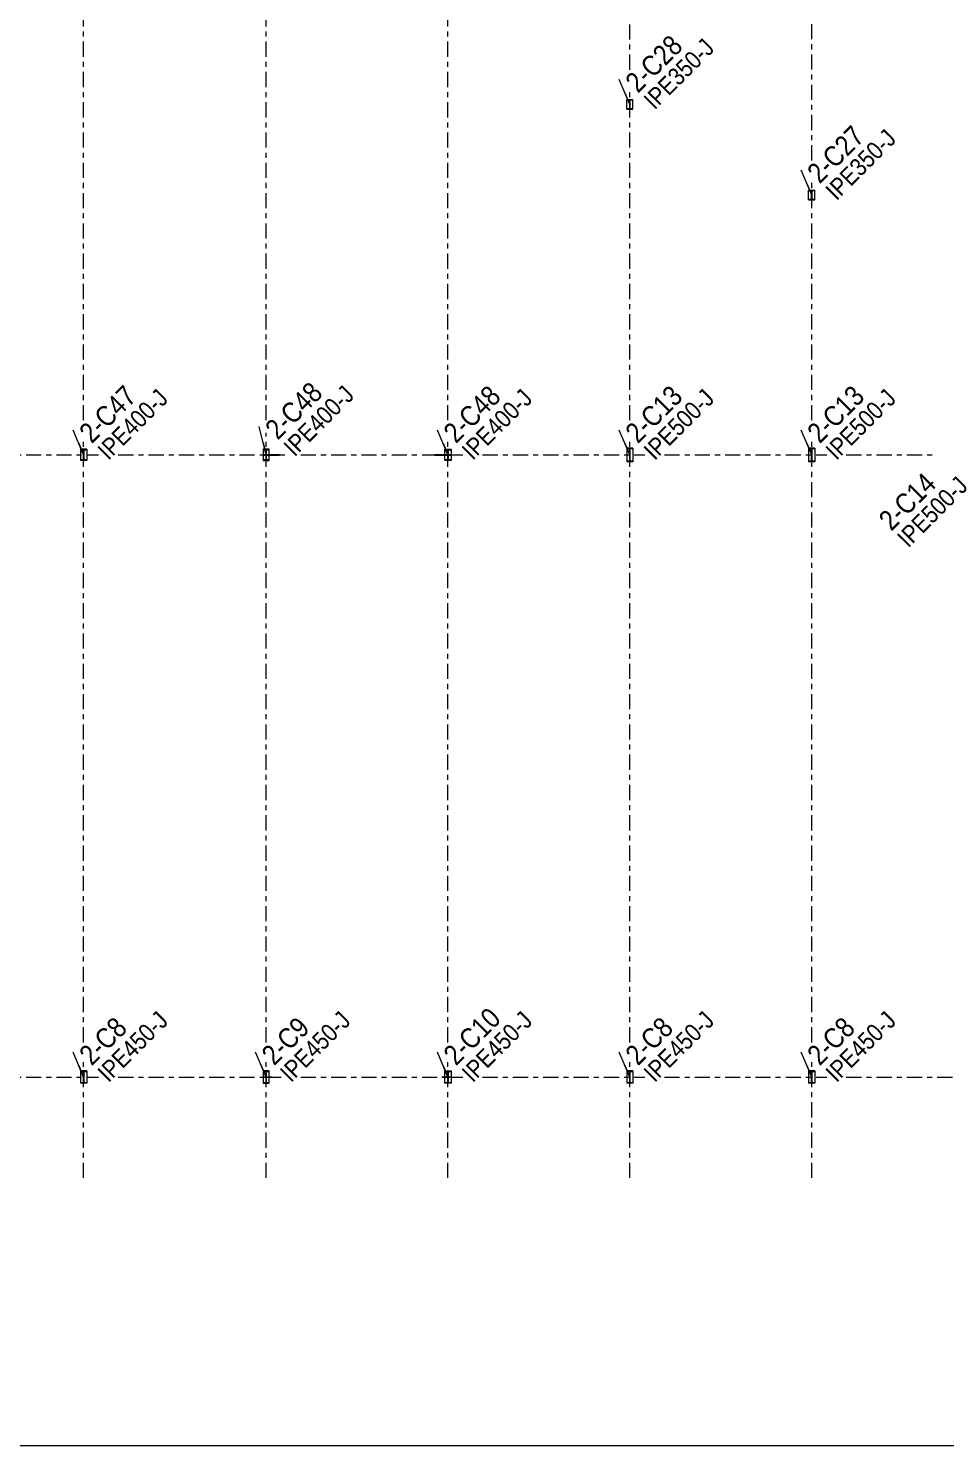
# Model space of a CAD drawing. Header units: millimetres. Extents: x -23 to 800, y -63 to 511.
# Drawn here: x 395.7 to 577.3, y -63 to 217.7 of the extents above; entities that cross this region are included whole.
import ezdxf

# ---------------------------------------------------------------- set-up
doc = ezdxf.new("R2010")
doc.units = ezdxf.units.MM
doc.linetypes.add('XKITLINE00', pattern=[0])
doc.linetypes.add('XKITLINE03', pattern=[6, 3, -1, 1, -1])
for name, color, linetype, lineweight in [('DrawingSheet', 5, 'Continuous', 0), ('Part', 2, 'Continuous', 0), ('PartMark', 7, 'Continuous', 0), ('S-grid', 1, 'Continuous', 0)]:
    doc.layers.add(name, color=color, linetype=linetype, lineweight=lineweight)
doc.styles.add('ARIAL', font='ARIAL.TTF')

# ---------------------------------------------------------------- blocks, each defined once
blk = doc.blocks.new('*A10')
at = {"layer": 'Part'}
blk.add_hatch(color=3, dxfattribs=at).paths.add_polyline_path([(514.3125, 203.495), (514.3125, 203.55), (515.1875, 203.55), (515.1875, 203.495), (514.7675, 203.495), (514.7675, 201.855), (515.1875, 201.855), (515.1875, 201.8), (514.3125, 201.8), (514.3125, 201.855), (514.7325, 201.855), (514.7325, 203.495)], flags=17)
blk = doc.blocks.new('*A11')
at = {"layer": 'Part'}
blk.add_hatch(color=3, dxfattribs=at).paths.add_polyline_path([(550.3125, 185.545), (550.3125, 185.6), (551.1875, 185.6), (551.1875, 185.545), (550.7675, 185.545), (550.7675, 183.905), (551.1875, 183.905), (551.1875, 183.85), (550.3125, 183.85), (550.3125, 183.905), (550.7325, 183.905), (550.7325, 185.545)], flags=17)
blk = doc.blocks.new('*A86')
at = {"layer": 'Part'}
blk.add_hatch(color=3, dxfattribs=at).paths.add_polyline_path([(476.17, 133.3), (476.25, 133.29), (476.28, 133.25), (476.25, 133.21), (476.17, 133.2), (476.08, 133.21), (476.05, 133.25), (476.08, 133.29)], flags=17)
blk = doc.blocks.new('*A87')
at = {"layer": 'Part'}
blk.add_hatch(color=3, dxfattribs=at).paths.add_polyline_path([(514.25, 11.055), (514.25, 11.125), (515.25, 11.125), (515.25, 11.055), (514.7725, 11.055), (514.7725, 8.945), (515.25, 8.945), (515.25, 8.875), (514.25, 8.875), (514.25, 8.945), (514.7275, 8.945), (514.7275, 11.055)], flags=17)
blk = doc.blocks.new('*A88')
at = {"layer": 'Part'}
blk.add_hatch(color=3, dxfattribs=at).paths.add_polyline_path([(550.25, 11.055), (550.25, 11.125), (551.25, 11.125), (551.25, 11.055), (550.7725, 11.055), (550.7725, 8.945), (551.25, 8.945), (551.25, 8.875), (550.25, 8.875), (550.25, 8.945), (550.7275, 8.945), (550.7275, 11.055)], flags=17)
blk = doc.blocks.new('*A92')
at = {"layer": 'Part'}
blk.add_hatch(color=3, dxfattribs=at).paths.add_polyline_path([(514.25, 134.42), (514.25, 134.5), (515.25, 134.5), (515.25, 134.42), (514.775, 134.42), (514.775, 132.08), (515.25, 132.08), (515.25, 132), (514.25, 132), (514.25, 132.08), (514.725, 132.08), (514.725, 134.42)], flags=17)
blk = doc.blocks.new('*A93')
at = {"layer": 'Part'}
blk.add_hatch(color=3, dxfattribs=at).paths.add_polyline_path([(550.25, 134.42), (550.25, 134.5), (551.25, 134.5), (551.25, 134.42), (550.775, 134.42), (550.775, 132.08), (551.25, 132.08), (551.25, 132), (550.25, 132), (550.25, 132.08), (550.725, 132.08), (550.725, 134.42)], flags=17)
blk = doc.blocks.new('*A106')
at = {"layer": 'Part'}
blk.add_hatch(color=3, dxfattribs=at).paths.add_polyline_path([(443.85, 10.05), (443.9, 10.04), (443.91, 10), (443.9, 9.96), (443.85, 9.95), (443.8, 9.96), (443.78, 10), (443.8, 10.04)], flags=17)
blk = doc.blocks.new('*A109')
at = {"layer": 'Part'}
blk.add_hatch(color=3, dxfattribs=at).paths.add_polyline_path([(406.125, 11.055), (406.125, 11.125), (407.125, 11.125), (407.125, 11.055), (406.6475, 11.055), (406.6475, 8.945), (407.125, 8.945), (407.125, 8.875), (406.125, 8.875), (406.125, 8.945), (406.6025, 8.945), (406.6025, 11.055)], flags=17)
blk = doc.blocks.new('*A111')
at = {"layer": 'Part'}
blk.add_hatch(color=3, dxfattribs=at).paths.add_polyline_path([(442.25, 11.055), (442.25, 11.125), (443.25, 11.125), (443.25, 11.055), (442.7725, 11.055), (442.7725, 8.945), (443.25, 8.945), (443.25, 8.875), (442.25, 8.875), (442.25, 8.945), (442.7275, 8.945), (442.7275, 11.055)], flags=17)
blk = doc.blocks.new('*A112')
at = {"layer": 'Part'}
blk.add_hatch(color=3, dxfattribs=at).paths.add_polyline_path([(478.25, 11.055), (478.25, 11.125), (479.25, 11.125), (479.25, 11.055), (478.7725, 11.055), (478.7725, 8.945), (479.25, 8.945), (479.25, 8.875), (478.25, 8.875), (478.25, 8.945), (478.7275, 8.945), (478.7275, 11.055)], flags=17)
blk = doc.blocks.new('*A113')
at = {"layer": 'Part'}
blk.add_hatch(color=3, dxfattribs=at).paths.add_polyline_path([(477.65, 10.05), (477.7, 10.04), (477.72, 10), (477.7, 9.96), (477.65, 9.95), (477.6, 9.96), (477.59, 10), (477.6, 10.04)], flags=17)
blk = doc.blocks.new('*A116')
at = {"layer": 'Part'}
blk.add_hatch(color=3, dxfattribs=at).paths.add_polyline_path([(406.125, 134.185), (406.125, 134.25), (407.125, 134.25), (407.125, 134.185), (406.645, 134.185), (406.645, 132.315), (407.125, 132.315), (407.125, 132.25), (406.125, 132.25), (406.125, 132.315), (406.605, 132.315), (406.605, 134.185)], flags=17)
blk = doc.blocks.new('*A119')
at = {"layer": 'Part'}
blk.add_hatch(color=3, dxfattribs=at).paths.add_polyline_path([(442.25, 134.185), (442.25, 134.25), (443.25, 134.25), (443.25, 134.185), (442.77, 134.185), (442.77, 132.315), (443.25, 132.315), (443.25, 132.25), (442.25, 132.25), (442.25, 132.315), (442.73, 132.315), (442.73, 134.185)], flags=17)
blk = doc.blocks.new('*A120')
at = {"layer": 'Part'}
blk.add_hatch(color=3, dxfattribs=at).paths.add_polyline_path([(478.25, 134.185), (478.25, 134.25), (479.25, 134.25), (479.25, 134.185), (478.77, 134.185), (478.77, 132.315), (479.25, 132.315), (479.25, 132.25), (478.25, 132.25), (478.25, 132.315), (478.73, 132.315), (478.73, 134.185)], flags=17)
blk = doc.blocks.new('*A121')
at = {"layer": 'Part'}
blk.add_hatch(color=3, dxfattribs=at).paths.add_polyline_path([(445.33, 133.3), (445.42, 133.29), (445.45, 133.25), (445.42, 133.21), (445.33, 133.2), (445.25, 133.21), (445.22, 133.25), (445.25, 133.29)], flags=17)
blk = doc.blocks.new('*A123')
at = {"layer": 'DrawingSheet', "color": 5, "linetype": 'XKITLINE00', "lineweight": 0}
blk.add_line((-20.42, -63.02), (799.58, -63.02), dxfattribs=at)
blk = doc.blocks.new('*A130')
at = {"layer": 'S-grid', "color": 1, "linetype": 'XKITLINE03', "lineweight": 0}
for p, q in [((305.23, 133.25), (409.59, 133.25)), ((413.48, 133.25), (447.13, 133.25)), ((449.61, 133.25), (481.72, 133.25)), ((485.61, 133.25), (517.72, 133.25)), ((521.61, 133.25), (553.72, 133.25)), ((557.61, 133.25), (575.39, 133.25))]:
    blk.add_line(p, q, dxfattribs=at)
blk = doc.blocks.new('*A131')
at = {"layer": 'S-grid', "color": 1, "linetype": 'XKITLINE03', "lineweight": 0}
for p, q in [((377.23, 10), (409.59, 10)), ((413.48, 10), (445.72, 10)), ((449.61, 10), (481.72, 10)), ((485.61, 10), (517.72, 10)), ((521.61, 10), (553.72, 10)), ((557.61, 10), (589.72, 10))]:
    blk.add_line(p, q, dxfattribs=at)
blk = doc.blocks.new('*A135')
at = {"layer": 'S-grid', "color": 1, "linetype": 'XKITLINE03', "lineweight": 0}
for p, q in [((550.75, 191.58), (550.75, 493.48)), ((550.75, 140.11), (550.75, 187.69)), ((550.75, 16.86), (550.75, 136.22)), ((550.75, -10), (550.75, 12.97))]:
    blk.add_line(p, q, dxfattribs=at)
blk = doc.blocks.new('*A136')
at = {"layer": 'S-grid', "color": 1, "linetype": 'XKITLINE03', "lineweight": 0}
for p, q in [((514.75, 209.53), (514.75, 493.48)), ((514.75, 140.11), (514.75, 205.64)), ((514.75, 16.86), (514.75, 136.22)), ((514.75, -10), (514.75, 12.97))]:
    blk.add_line(p, q, dxfattribs=at)
blk = doc.blocks.new('*A137')
at = {"layer": 'S-grid', "color": 1, "linetype": 'XKITLINE03', "lineweight": 0}
for p, q in [((478.75, 140.11), (478.75, 223.47)), ((478.75, 16.86), (478.75, 136.22)), ((478.75, -10), (478.75, 12.97))]:
    blk.add_line(p, q, dxfattribs=at)
blk = doc.blocks.new('*A138')
at = {"layer": 'S-grid', "color": 1, "linetype": 'XKITLINE03', "lineweight": 0}
for p, q in [((442.75, 140.11), (442.75, 241.29)), ((442.75, 16.86), (442.75, 137.63)), ((442.75, -10), (442.75, 12.97))]:
    blk.add_line(p, q, dxfattribs=at)
blk = doc.blocks.new('*A139')
at = {"layer": 'S-grid', "color": 1, "linetype": 'XKITLINE03', "lineweight": 0}
for p, q in [((406.62, 140.11), (406.62, 259.47)), ((406.62, 16.86), (406.62, 136.22)), ((406.62, -10), (406.62, 12.97))]:
    blk.add_line(p, q, dxfattribs=at)
blk = doc.blocks.new('*A166')
at = {"layer": 'Part', "color": 2, "linetype": 'XKITLINE00', "lineweight": 0}
for p, q in [((514.3125, 203.495), (514.3125, 203.55)), ((514.3125, 203.55), (515.1875, 203.55)), ((514.3125, 203.495), (514.7325, 203.495)), ((514.7325, 201.855), (514.7325, 203.495)), ((515.1875, 203.495), (514.7675, 203.495)), ((514.7675, 203.495), (514.7675, 201.855)), ((515.1875, 203.55), (515.1875, 203.495)), ((514.3125, 201.8), (514.3125, 201.855)), ((514.3125, 201.855), (514.7325, 201.855)), ((515.1875, 201.8), (514.3125, 201.8)), ((514.7675, 201.855), (515.1875, 201.855)), ((515.1875, 201.855), (515.1875, 201.8))]:
    blk.add_line(p, q, dxfattribs=at)
blk = doc.blocks.new('*A167')
at = {"layer": 'Part', "color": 2, "linetype": 'XKITLINE00', "lineweight": 0}
for p, q in [((550.3125, 185.545), (550.3125, 185.6)), ((550.3125, 185.6), (551.1875, 185.6)), ((550.3125, 185.545), (550.7325, 185.545)), ((550.7325, 183.905), (550.7325, 185.545)), ((551.1875, 185.545), (550.7675, 185.545)), ((550.7675, 185.545), (550.7675, 183.905)), ((551.1875, 185.6), (551.1875, 185.545)), ((550.3125, 183.85), (550.3125, 183.905)), ((550.3125, 183.905), (550.7325, 183.905)), ((551.1875, 183.85), (550.3125, 183.85)), ((550.7675, 183.905), (551.1875, 183.905)), ((551.1875, 183.905), (551.1875, 183.85))]:
    blk.add_line(p, q, dxfattribs=at)
blk = doc.blocks.new('*A168')
at = {"layer": 'Part', "color": 2, "linetype": 'XKITLINE00', "lineweight": 0}
for p, q in [((514.15, 201.725), (514.15, 203.625)), ((514.15, 203.625), (515.35, 203.625)), ((515.35, 201.725), (515.35, 203.625)), ((514.15, 201.725), (515.35, 201.725))]:
    blk.add_line(p, q, dxfattribs=at)
blk = doc.blocks.new('*A169')
at = {"layer": 'Part', "color": 2, "linetype": 'XKITLINE00', "lineweight": 0}
for p, q in [((550.15, 183.775), (550.15, 185.675)), ((550.15, 185.675), (551.35, 185.675)), ((551.35, 183.775), (551.35, 185.675)), ((550.15, 183.775), (551.35, 183.775))]:
    blk.add_line(p, q, dxfattribs=at)
blk = doc.blocks.new('*A340')
at = {"layer": 'Part', "color": 2, "linetype": 'XKITLINE00', "lineweight": 0}
for p, q in [((476.05, 133.25), (476.08, 133.29)), ((476.08, 133.21), (476.05, 133.25)), ((476.08, 133.29), (476.17, 133.3)), ((476.17, 133.2), (476.08, 133.21)), ((476.17, 133.3), (476.25, 133.29)), ((476.17, 133.3), (478.73, 133.3)), ((476.25, 133.21), (476.17, 133.2)), ((476.17, 133.2), (478.73, 133.2)), ((476.25, 133.29), (476.28, 133.25)), ((476.28, 133.25), (476.25, 133.21)), ((478.77, 133.3), (479.29, 133.3)), ((478.77, 133.2), (479.29, 133.2)), ((479.31, 133.29), (479.29, 133.3)), ((479.29, 133.2), (479.31, 133.21)), ((479.31, 133.25), (479.31, 133.29)), ((479.31, 133.21), (479.31, 133.25))]:
    blk.add_line(p, q, dxfattribs=at)
blk = doc.blocks.new('*A341')
at = {"layer": 'Part', "color": 2, "linetype": 'XKITLINE00', "lineweight": 0}
for p, q in [((443.35, 134.35), (442.15, 134.35)), ((442.15, 134.35), (442.15, 132.15)), ((442.15, 132.15), (443.35, 132.15)), ((443.35, 133.3), (443.35, 134.35)), ((443.35, 132.15), (443.35, 133.2))]:
    blk.add_line(p, q, dxfattribs=at)
blk = doc.blocks.new('*A342')
at = {"layer": 'Part', "color": 2, "linetype": 'XKITLINE00', "lineweight": 0}
for p, q in [((478.15, 134.35), (479.35, 134.35)), ((478.15, 133.3), (478.15, 134.35)), ((478.15, 132.15), (478.15, 133.2)), ((479.35, 132.15), (478.15, 132.15)), ((479.35, 134.35), (479.35, 132.15))]:
    blk.add_line(p, q, dxfattribs=at)
blk = doc.blocks.new('*A343')
at = {"layer": 'Part', "color": 2, "linetype": 'XKITLINE00', "lineweight": 0}
for p, q in [((514.25, 11.055), (514.25, 11.125)), ((514.25, 11.125), (515.25, 11.125)), ((514.7275, 11.055), (514.25, 11.055)), ((514.25, 8.875), (514.25, 8.945)), ((514.25, 8.945), (514.7275, 8.945)), ((515.25, 8.875), (514.25, 8.875)), ((514.7275, 8.945), (514.7275, 11.055)), ((515.25, 11.055), (514.7725, 11.055)), ((514.7725, 11.055), (514.7725, 8.945)), ((514.7725, 8.945), (515.25, 8.945)), ((515.25, 11.125), (515.25, 11.055)), ((515.25, 8.945), (515.25, 8.875))]:
    blk.add_line(p, q, dxfattribs=at)
blk = doc.blocks.new('*A344')
at = {"layer": 'Part', "color": 2, "linetype": 'XKITLINE00', "lineweight": 0}
for p, q in [((550.25, 11.055), (550.25, 11.125)), ((550.25, 11.125), (551.25, 11.125)), ((550.7275, 11.055), (550.25, 11.055)), ((550.25, 8.875), (550.25, 8.945)), ((550.25, 8.945), (550.7275, 8.945)), ((551.25, 8.875), (550.25, 8.875)), ((550.7275, 8.945), (550.7275, 11.055)), ((551.25, 11.055), (550.7725, 11.055)), ((550.7725, 11.055), (550.7725, 8.945)), ((550.7725, 8.945), (551.25, 8.945)), ((551.25, 11.125), (551.25, 11.055)), ((551.25, 8.945), (551.25, 8.875))]:
    blk.add_line(p, q, dxfattribs=at)
blk = doc.blocks.new('*A345')
at = {"layer": 'Part', "color": 2, "linetype": 'XKITLINE00', "lineweight": 0}
for p, q in [((515.35, 11.2), (514.15, 11.2)), ((514.15, 11.2), (514.15, 8.8)), ((515.35, 8.8), (514.15, 8.8)), ((515.35, 11.2), (515.35, 8.8))]:
    blk.add_line(p, q, dxfattribs=at)
blk = doc.blocks.new('*A346')
at = {"layer": 'Part', "color": 2, "linetype": 'XKITLINE00', "lineweight": 0}
for p, q in [((551.35, 11.2), (550.15, 11.2)), ((550.15, 11.2), (550.15, 8.8)), ((551.35, 8.8), (550.15, 8.8)), ((551.35, 11.2), (551.35, 8.8))]:
    blk.add_line(p, q, dxfattribs=at)
blk = doc.blocks.new('*A352')
at = {"layer": 'Part', "color": 2, "linetype": 'XKITLINE00', "lineweight": 0}
for p, q in [((514.25, 134.42), (514.25, 134.5)), ((514.25, 134.5), (515.25, 134.5)), ((514.725, 134.42), (514.25, 134.42)), ((514.25, 132), (514.25, 132.08)), ((514.25, 132.08), (514.725, 132.08)), ((515.25, 132), (514.25, 132)), ((514.725, 132.08), (514.725, 134.42)), ((515.25, 134.42), (514.775, 134.42)), ((514.775, 134.42), (514.775, 132.08)), ((514.775, 132.08), (515.25, 132.08)), ((515.25, 134.5), (515.25, 134.42)), ((515.25, 132.08), (515.25, 132))]:
    blk.add_line(p, q, dxfattribs=at)
blk = doc.blocks.new('*A353')
at = {"layer": 'Part', "color": 2, "linetype": 'XKITLINE00', "lineweight": 0}
for p, q in [((550.25, 134.42), (550.25, 134.5)), ((550.25, 134.5), (551.25, 134.5)), ((550.725, 134.42), (550.25, 134.42)), ((550.25, 132), (550.25, 132.08)), ((550.25, 132.08), (550.725, 132.08)), ((551.25, 132), (550.25, 132)), ((550.725, 132.08), (550.725, 134.42)), ((551.25, 134.42), (550.775, 134.42)), ((550.775, 134.42), (550.775, 132.08)), ((550.775, 132.08), (551.25, 132.08)), ((551.25, 134.5), (551.25, 134.42)), ((551.25, 132.08), (551.25, 132))]:
    blk.add_line(p, q, dxfattribs=at)
blk = doc.blocks.new('*A354')
at = {"layer": 'Part', "color": 2, "linetype": 'XKITLINE00', "lineweight": 0}
for p, q in [((515.35, 134.6), (514.15, 134.6)), ((514.15, 134.6), (514.15, 131.9)), ((515.35, 134.6), (515.35, 131.9)), ((515.35, 131.9), (514.15, 131.9))]:
    blk.add_line(p, q, dxfattribs=at)
blk = doc.blocks.new('*A355')
at = {"layer": 'Part', "color": 2, "linetype": 'XKITLINE00', "lineweight": 0}
for p, q in [((551.35, 134.6), (550.15, 134.6)), ((550.15, 134.6), (550.15, 131.9)), ((551.35, 134.6), (551.35, 131.9)), ((551.35, 131.9), (550.15, 131.9))]:
    blk.add_line(p, q, dxfattribs=at)
blk = doc.blocks.new('*A372')
at = {"layer": 'Part', "color": 2, "linetype": 'XKITLINE00', "lineweight": 0}
for p, q in [((442.33, 10.04), (442.32, 10)), ((442.32, 10), (442.33, 9.96)), ((442.35, 10.05), (442.33, 10.04)), ((442.33, 9.96), (442.35, 9.95)), ((442.35, 10.05), (442.73, 10.05)), ((442.35, 9.95), (442.73, 9.95)), ((442.77, 10.05), (443.85, 10.05)), ((442.77, 9.95), (443.85, 9.95)), ((443.78, 10), (443.8, 10.04)), ((443.8, 9.96), (443.78, 10)), ((443.8, 10.04), (443.85, 10.05)), ((443.85, 9.95), (443.8, 9.96)), ((443.85, 10.05), (443.9, 10.04)), ((443.9, 9.96), (443.85, 9.95)), ((443.9, 10.04), (443.91, 10)), ((443.91, 10), (443.9, 9.96))]:
    blk.add_line(p, q, dxfattribs=at)
blk = doc.blocks.new('*A375')
at = {"layer": 'Part', "color": 2, "linetype": 'XKITLINE00', "lineweight": 0}
for p, q in [((406.125, 11.055), (406.125, 11.125)), ((406.125, 11.125), (407.125, 11.125)), ((406.6025, 11.055), (406.125, 11.055)), ((406.125, 8.875), (406.125, 8.945)), ((406.125, 8.945), (406.6025, 8.945)), ((407.125, 8.875), (406.125, 8.875)), ((406.6025, 8.945), (406.6025, 11.055)), ((407.125, 11.055), (406.6475, 11.055)), ((406.6475, 11.055), (406.6475, 8.945)), ((406.6475, 8.945), (407.125, 8.945)), ((407.125, 11.125), (407.125, 11.055)), ((407.125, 8.945), (407.125, 8.875))]:
    blk.add_line(p, q, dxfattribs=at)
blk = doc.blocks.new('*A379')
at = {"layer": 'Part', "color": 2, "linetype": 'XKITLINE00', "lineweight": 0}
for p, q in [((407.225, 11.2), (406.025, 11.2)), ((406.025, 11.2), (406.025, 8.8)), ((407.225, 8.8), (406.025, 8.8)), ((407.225, 11.2), (407.225, 8.8))]:
    blk.add_line(p, q, dxfattribs=at)
blk = doc.blocks.new('*A380')
at = {"layer": 'Part', "color": 2, "linetype": 'XKITLINE00', "lineweight": 0}
for p, q in [((442.25, 11.055), (442.25, 11.125)), ((442.25, 11.125), (443.25, 11.125)), ((442.7275, 11.055), (442.25, 11.055)), ((442.25, 8.875), (442.25, 8.945)), ((442.25, 8.945), (442.7275, 8.945)), ((443.25, 8.875), (442.25, 8.875)), ((442.7275, 8.945), (442.7275, 11.055)), ((443.25, 11.055), (442.7725, 11.055)), ((442.7725, 11.055), (442.7725, 8.945)), ((442.7725, 8.945), (443.25, 8.945)), ((443.25, 11.125), (443.25, 11.055)), ((443.25, 8.945), (443.25, 8.875))]:
    blk.add_line(p, q, dxfattribs=at)
blk = doc.blocks.new('*A381')
at = {"layer": 'Part', "color": 2, "linetype": 'XKITLINE00', "lineweight": 0}
for p, q in [((478.25, 11.055), (478.25, 11.125)), ((478.25, 11.125), (479.25, 11.125)), ((478.7275, 11.055), (478.25, 11.055)), ((478.25, 8.875), (478.25, 8.945)), ((478.25, 8.945), (478.7275, 8.945)), ((479.25, 8.875), (478.25, 8.875)), ((478.7275, 8.945), (478.7275, 11.055)), ((479.25, 11.055), (478.7725, 11.055)), ((478.7725, 11.055), (478.7725, 8.945)), ((478.7725, 8.945), (479.25, 8.945)), ((479.25, 11.125), (479.25, 11.055)), ((479.25, 8.945), (479.25, 8.875))]:
    blk.add_line(p, q, dxfattribs=at)
blk = doc.blocks.new('*A382')
at = {"layer": 'Part', "color": 2, "linetype": 'XKITLINE00', "lineweight": 0}
for p, q in [((477.59, 10), (477.6, 10.04)), ((477.6, 9.96), (477.59, 10)), ((477.6, 10.04), (477.65, 10.05)), ((477.65, 9.95), (477.6, 9.96)), ((477.65, 10.05), (477.7, 10.04)), ((477.65, 10.05), (478.73, 10.05)), ((477.7, 9.96), (477.65, 9.95)), ((477.65, 9.95), (478.73, 9.95)), ((477.7, 10.04), (477.72, 10)), ((477.72, 10), (477.7, 9.96)), ((478.77, 10.05), (479.15, 10.05)), ((478.77, 9.95), (479.15, 9.95)), ((479.17, 10.04), (479.15, 10.05)), ((479.15, 9.95), (479.17, 9.96)), ((479.18, 10), (479.17, 10.04)), ((479.17, 9.96), (479.18, 10))]:
    blk.add_line(p, q, dxfattribs=at)
blk = doc.blocks.new('*A383')
at = {"layer": 'Part', "color": 2, "linetype": 'XKITLINE00', "lineweight": 0}
for p, q in [((443.35, 11.2), (442.15, 11.2)), ((442.15, 11.2), (442.15, 8.8)), ((442.15, 8.8), (443.35, 8.8)), ((443.35, 10.05), (443.35, 11.2)), ((443.35, 8.8), (443.35, 9.95))]:
    blk.add_line(p, q, dxfattribs=at)
blk = doc.blocks.new('*A384')
at = {"layer": 'Part', "color": 2, "linetype": 'XKITLINE00', "lineweight": 0}
for p, q in [((478.15, 11.2), (479.35, 11.2)), ((478.15, 10.05), (478.15, 11.2)), ((478.15, 8.8), (478.15, 9.95)), ((479.35, 8.8), (478.15, 8.8)), ((479.35, 11.2), (479.35, 8.8))]:
    blk.add_line(p, q, dxfattribs=at)
blk = doc.blocks.new('*A387')
at = {"layer": 'Part', "color": 2, "linetype": 'XKITLINE00', "lineweight": 0}
for p, q in [((406.125, 134.185), (406.125, 134.25)), ((406.125, 134.25), (407.125, 134.25)), ((406.605, 134.185), (406.125, 134.185)), ((406.125, 132.25), (406.125, 132.315)), ((406.125, 132.315), (406.605, 132.315)), ((407.125, 132.25), (406.125, 132.25)), ((406.605, 132.315), (406.605, 134.185)), ((407.125, 134.185), (406.645, 134.185)), ((406.645, 134.185), (406.645, 132.315)), ((406.645, 132.315), (407.125, 132.315)), ((407.125, 134.25), (407.125, 134.185)), ((407.125, 132.315), (407.125, 132.25))]:
    blk.add_line(p, q, dxfattribs=at)
blk = doc.blocks.new('*A392')
at = {"layer": 'Part', "color": 2, "linetype": 'XKITLINE00', "lineweight": 0}
for p, q in [((407.225, 134.35), (406.025, 134.35)), ((406.025, 134.35), (406.025, 132.15)), ((407.225, 132.15), (406.025, 132.15)), ((407.225, 134.35), (407.225, 132.15))]:
    blk.add_line(p, q, dxfattribs=at)
blk = doc.blocks.new('*A393')
at = {"layer": 'Part', "color": 2, "linetype": 'XKITLINE00', "lineweight": 0}
for p, q in [((442.25, 134.185), (442.25, 134.25)), ((442.25, 134.25), (443.25, 134.25)), ((442.73, 134.185), (442.25, 134.185)), ((442.25, 132.25), (442.25, 132.315)), ((442.25, 132.315), (442.73, 132.315)), ((443.25, 132.25), (442.25, 132.25)), ((442.73, 132.315), (442.73, 134.185)), ((443.25, 134.185), (442.77, 134.185)), ((442.77, 134.185), (442.77, 132.315)), ((442.77, 132.315), (443.25, 132.315)), ((443.25, 134.25), (443.25, 134.185)), ((443.25, 132.315), (443.25, 132.25))]:
    blk.add_line(p, q, dxfattribs=at)
blk = doc.blocks.new('*A394')
at = {"layer": 'Part', "color": 2, "linetype": 'XKITLINE00', "lineweight": 0}
for p, q in [((478.25, 134.185), (478.25, 134.25)), ((478.25, 134.25), (479.25, 134.25)), ((478.73, 134.185), (478.25, 134.185)), ((478.25, 132.25), (478.25, 132.315)), ((478.25, 132.315), (478.73, 132.315)), ((479.25, 132.25), (478.25, 132.25)), ((478.73, 132.315), (478.73, 134.185)), ((479.25, 134.185), (478.77, 134.185)), ((478.77, 134.185), (478.77, 132.315)), ((478.77, 132.315), (479.25, 132.315)), ((479.25, 134.25), (479.25, 134.185)), ((479.25, 132.315), (479.25, 132.25))]:
    blk.add_line(p, q, dxfattribs=at)
blk = doc.blocks.new('*A395')
at = {"layer": 'Part', "color": 2, "linetype": 'XKITLINE00', "lineweight": 0}
for p, q in [((442.21, 133.3), (442.19, 133.29)), ((442.19, 133.29), (442.19, 133.25)), ((442.19, 133.25), (442.19, 133.21)), ((442.19, 133.21), (442.21, 133.2)), ((442.21, 133.3), (442.73, 133.3)), ((442.21, 133.2), (442.73, 133.2)), ((442.77, 133.3), (445.33, 133.3)), ((442.77, 133.2), (445.33, 133.2)), ((445.22, 133.25), (445.25, 133.29)), ((445.25, 133.21), (445.22, 133.25)), ((445.25, 133.29), (445.33, 133.3)), ((445.33, 133.2), (445.25, 133.21)), ((445.33, 133.3), (445.42, 133.29)), ((445.42, 133.21), (445.33, 133.2)), ((445.42, 133.29), (445.45, 133.25)), ((445.45, 133.25), (445.42, 133.21))]:
    blk.add_line(p, q, dxfattribs=at)
blk = doc.blocks.new('*A457')
at = {"layer": 'PartMark', "color": 7, "linetype": 'XKITLINE00', "lineweight": 0}
for p, q in [((406.62, 10), (404.54, 14.91)), ((405.65, 12.3), (406.62, 10))]:
    blk.add_line(p, q, dxfattribs=at)
at = {"layer": 'PartMark', "color": 7, "style": 'ARIAL', "width": 0.85}
blk.add_text('IPE450-J', height=3.5, rotation=45.0001, dxfattribs=at).set_placement((411.54, 8.76))
at = {"layer": 'PartMark', "color": 3, "style": 'ARIAL', "width": 0.85}
blk.add_text('2-C8', height=4, rotation=45.0001, dxfattribs=at).set_placement((408.22, 12.09))
blk = doc.blocks.new('*A460')
at = {"layer": 'PartMark', "color": 7, "linetype": 'XKITLINE00', "lineweight": 0}
for p, q in [((478.75, 133.25), (476.66, 138.16)), ((477.77, 135.55), (478.75, 133.25))]:
    blk.add_line(p, q, dxfattribs=at)
at = {"layer": 'PartMark', "color": 3, "style": 'ARIAL', "width": 0.85}
blk.add_text('2-C48', height=4, rotation=45.0001, dxfattribs=at).set_placement((480.34, 135.34))
at = {"layer": 'PartMark', "color": 7, "style": 'ARIAL', "width": 0.85}
blk.add_text('IPE400-J', height=3.5, rotation=45.0001, dxfattribs=at).set_placement((483.66, 132.01))
blk = doc.blocks.new('*A461')
at = {"layer": 'PartMark', "color": 7, "linetype": 'XKITLINE00', "lineweight": 0}
for p, q in [((442.75, 133.25), (441.37, 138.87)), ((442.15, 135.68), (442.75, 133.25))]:
    blk.add_line(p, q, dxfattribs=at)
at = {"layer": 'PartMark', "color": 3, "style": 'ARIAL', "width": 0.85}
blk.add_text('2-C48', height=4, rotation=45.0001, dxfattribs=at).set_placement((445.05, 136.04))
at = {"layer": 'PartMark', "color": 7, "style": 'ARIAL', "width": 0.85}
blk.add_text('IPE400-J', height=3.5, rotation=45.0001, dxfattribs=at).set_placement((448.37, 132.72))
blk = doc.blocks.new('*A462')
at = {"layer": 'PartMark', "color": 7, "linetype": 'XKITLINE00', "lineweight": 0}
for p, q in [((478.75, 10), (476.66, 14.91)), ((477.77, 12.3), (478.75, 10))]:
    blk.add_line(p, q, dxfattribs=at)
at = {"layer": 'PartMark', "color": 3, "style": 'ARIAL', "width": 0.85}
blk.add_text('2-C10', height=4, rotation=45.0001, dxfattribs=at).set_placement((480.34, 12.09))
at = {"layer": 'PartMark', "color": 7, "style": 'ARIAL', "width": 0.85}
blk.add_text('IPE450-J', height=3.5, rotation=45.0001, dxfattribs=at).set_placement((483.66, 8.76))
blk = doc.blocks.new('*A463')
at = {"layer": 'PartMark', "color": 7, "linetype": 'XKITLINE00', "lineweight": 0}
for p, q in [((442.75, 10), (440.66, 14.91)), ((441.77, 12.3), (442.75, 10))]:
    blk.add_line(p, q, dxfattribs=at)
at = {"layer": 'PartMark', "color": 7, "style": 'ARIAL', "width": 0.85}
blk.add_text('IPE450-J', height=3.5, rotation=45.0001, dxfattribs=at).set_placement((447.66, 8.76))
at = {"layer": 'PartMark', "color": 3, "style": 'ARIAL', "width": 0.85}
blk.add_text('2-C9', height=4, rotation=45.0001, dxfattribs=at).set_placement((444.34, 12.09))
blk = doc.blocks.new('*A464')
at = {"layer": 'PartMark', "color": 7, "linetype": 'XKITLINE00', "lineweight": 0}
for p, q in [((406.62, 133.25), (404.54, 138.16)), ((405.65, 135.55), (406.62, 133.25))]:
    blk.add_line(p, q, dxfattribs=at)
at = {"layer": 'PartMark', "color": 3, "style": 'ARIAL', "width": 0.85}
blk.add_text('2-C47', height=4, rotation=45.0001, dxfattribs=at).set_placement((408.22, 135.34))
at = {"layer": 'PartMark', "color": 7, "style": 'ARIAL', "width": 0.85}
blk.add_text('IPE400-J', height=3.5, rotation=45.0001, dxfattribs=at).set_placement((411.54, 132.01))
blk = doc.blocks.new('*A473')
at = {"layer": 'PartMark', "color": 7, "linetype": 'XKITLINE00', "lineweight": 0}
for p, q in [((586.75, 133.25), (584.27, 128.27)), ((585.64, 131.01), (586.75, 133.25))]:
    blk.add_line(p, q, dxfattribs=at)
at = {"layer": 'PartMark', "color": 3, "style": 'ARIAL', "width": 0.85}
blk.add_text('2-C14', height=4, rotation=45.0001, dxfattribs=at).set_placement((566.52, 118.02))
at = {"layer": 'PartMark', "color": 7, "style": 'ARIAL', "width": 0.85}
blk.add_text('IPE500-J', height=3.5, rotation=45.0001, dxfattribs=at).set_placement((569.85, 114.69))
blk = doc.blocks.new('*A474')
at = {"layer": 'PartMark', "color": 7, "linetype": 'XKITLINE00', "lineweight": 0}
for p, q in [((550.75, 10), (548.66, 14.91)), ((549.77, 12.3), (550.75, 10))]:
    blk.add_line(p, q, dxfattribs=at)
at = {"layer": 'PartMark', "color": 7, "style": 'ARIAL', "width": 0.85}
blk.add_text('IPE450-J', height=3.5, rotation=45.0001, dxfattribs=at).set_placement((555.66, 8.76))
at = {"layer": 'PartMark', "color": 3, "style": 'ARIAL', "width": 0.85}
blk.add_text('2-C8', height=4, rotation=45.0001, dxfattribs=at).set_placement((552.34, 12.09))
blk = doc.blocks.new('*A475')
at = {"layer": 'PartMark', "color": 7, "linetype": 'XKITLINE00', "lineweight": 0}
for p, q in [((514.75, 10), (512.66, 14.91)), ((513.77, 12.3), (514.75, 10))]:
    blk.add_line(p, q, dxfattribs=at)
at = {"layer": 'PartMark', "color": 7, "style": 'ARIAL', "width": 0.85}
blk.add_text('IPE450-J', height=3.5, rotation=45.0001, dxfattribs=at).set_placement((519.66, 8.76))
at = {"layer": 'PartMark', "color": 3, "style": 'ARIAL', "width": 0.85}
blk.add_text('2-C8', height=4, rotation=45.0001, dxfattribs=at).set_placement((516.34, 12.09))
blk = doc.blocks.new('*A478')
at = {"layer": 'PartMark', "color": 7, "linetype": 'XKITLINE00', "lineweight": 0}
for p, q in [((550.75, 133.25), (548.66, 138.16)), ((549.77, 135.55), (550.75, 133.25))]:
    blk.add_line(p, q, dxfattribs=at)
at = {"layer": 'PartMark', "color": 3, "style": 'ARIAL', "width": 0.85}
blk.add_text('2-C13', height=4, rotation=45.0001, dxfattribs=at).set_placement((552.34, 135.34))
at = {"layer": 'PartMark', "color": 7, "style": 'ARIAL', "width": 0.85}
blk.add_text('IPE500-J', height=3.5, rotation=45.0001, dxfattribs=at).set_placement((555.66, 132.01))
blk = doc.blocks.new('*A479')
at = {"layer": 'PartMark', "color": 7, "linetype": 'XKITLINE00', "lineweight": 0}
for p, q in [((514.75, 133.25), (512.66, 138.16)), ((513.77, 135.55), (514.75, 133.25))]:
    blk.add_line(p, q, dxfattribs=at)
at = {"layer": 'PartMark', "color": 3, "style": 'ARIAL', "width": 0.85}
blk.add_text('2-C13', height=4, rotation=45.0001, dxfattribs=at).set_placement((516.34, 135.34))
at = {"layer": 'PartMark', "color": 7, "style": 'ARIAL', "width": 0.85}
blk.add_text('IPE500-J', height=3.5, rotation=45.0001, dxfattribs=at).set_placement((519.66, 132.01))
blk = doc.blocks.new('*A485')
at = {"layer": 'PartMark', "color": 7, "linetype": 'XKITLINE00', "lineweight": 0}
for p, q in [((550.75, 184.72), (548.66, 189.64)), ((549.77, 187.03), (550.75, 184.72))]:
    blk.add_line(p, q, dxfattribs=at)
at = {"layer": 'PartMark', "color": 3, "style": 'ARIAL', "width": 0.85}
blk.add_text('2-C27', height=4, rotation=45.0001, dxfattribs=at).set_placement((552.34, 186.81))
at = {"layer": 'PartMark', "color": 7, "style": 'ARIAL', "width": 0.85}
blk.add_text('IPE350-J', height=3.5, rotation=45.0001, dxfattribs=at).set_placement((555.66, 183.49))
blk = doc.blocks.new('*A486')
at = {"layer": 'PartMark', "color": 7, "linetype": 'XKITLINE00', "lineweight": 0}
for p, q in [((514.75, 202.68), (512.66, 207.59)), ((513.77, 204.98), (514.75, 202.68))]:
    blk.add_line(p, q, dxfattribs=at)
at = {"layer": 'PartMark', "color": 3, "style": 'ARIAL', "width": 0.85}
blk.add_text('2-C28', height=4, rotation=45.0001, dxfattribs=at).set_placement((516.34, 204.76))
at = {"layer": 'PartMark', "color": 7, "style": 'ARIAL', "width": 0.85}
blk.add_text('IPE350-J', height=3.5, rotation=45.0001, dxfattribs=at).set_placement((519.66, 201.44))

msp = doc.modelspace()

# ---------------------------------------------------------------- block references
at = {"lineweight": 0}
for name in ['*A123', '*A139', '*A138', '*A137', '*A136', '*A135', '*A168', '*A10', '*A166', '*A169', '*A11', '*A167', '*A130', '*A392', '*A116', '*A387', '*A341', '*A395', '*A119', '*A393', '*A121', '*A86', '*A340', '*A342', '*A120', '*A394', '*A354', '*A92', '*A352', '*A355', '*A93', '*A353', '*A131', '*A379', '*A109', '*A375', '*A383', '*A111', '*A380', '*A372', '*A106', '*A113', '*A382', '*A384', '*A112', '*A381', '*A345', '*A87', '*A343', '*A346', '*A88', '*A344']:
    msp.add_blockref(name, (0, 0), dxfattribs=at)
at = {"layer": 'PartMark', "lineweight": 0}
for name in ['*A486', '*A485', '*A464', '*A461', '*A460', '*A479', '*A478', '*A473', '*A457', '*A463', '*A462', '*A475', '*A474']:
    msp.add_blockref(name, (0, 0), dxfattribs=at)

doc.saveas('drawing.dxf')
